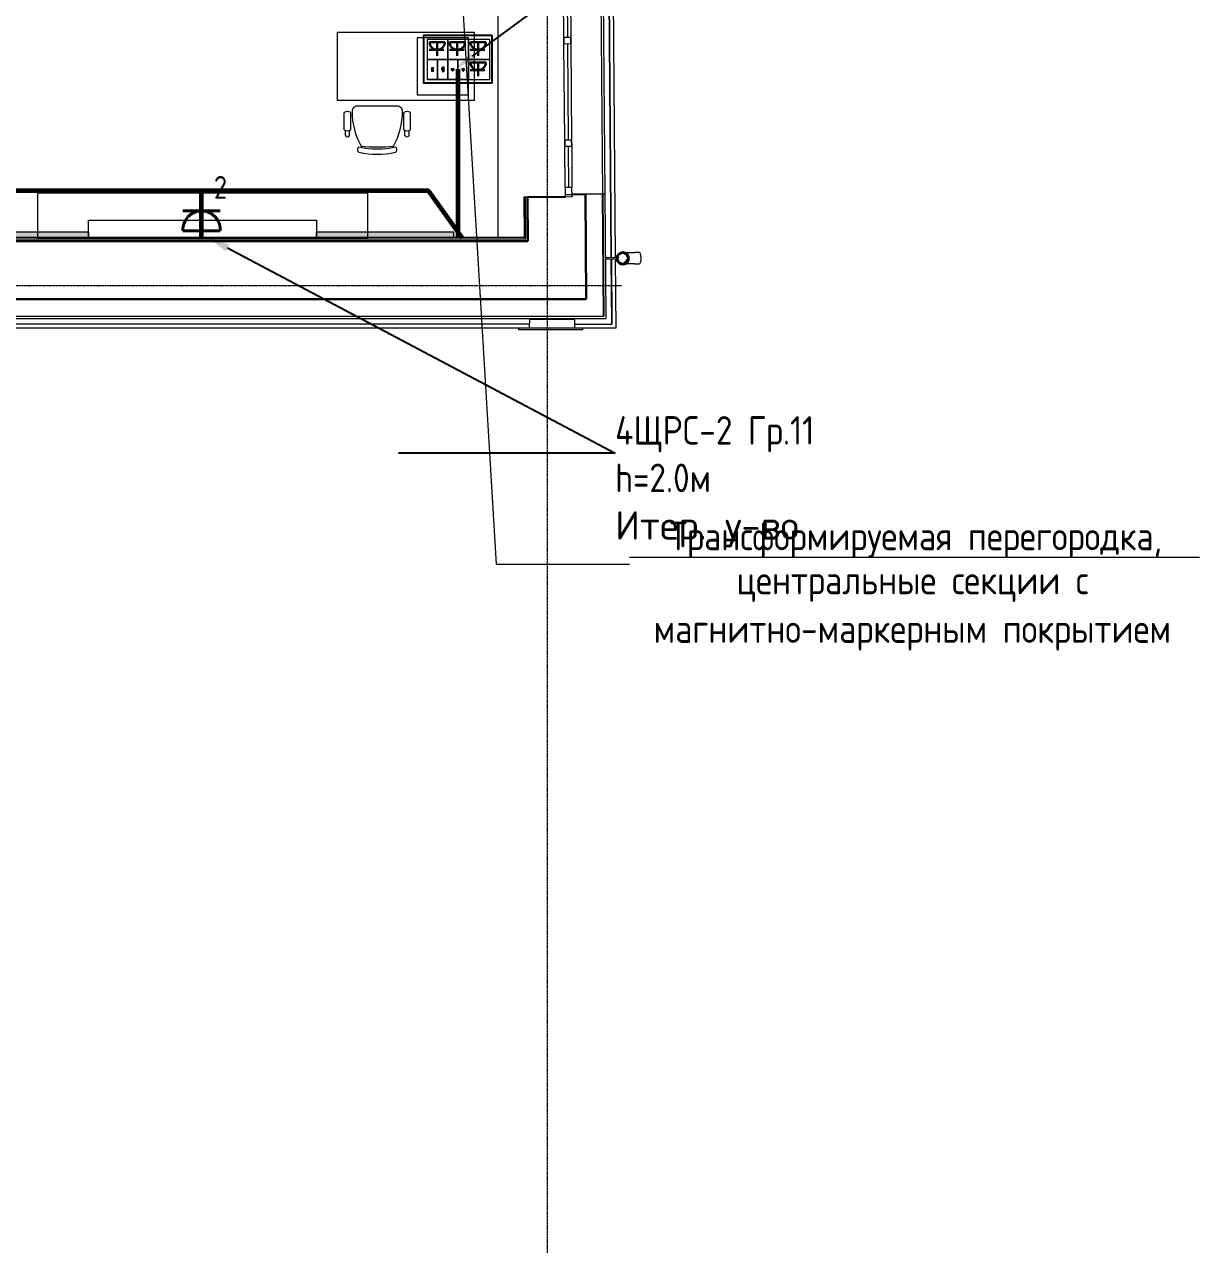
# Model space of a CAD drawing. Header units: millimetres. Extents: x -32 to 417638015, y -35 to 175284279.
# Drawn here: x 417441430 to 417451739, y 175231663 to 175242370 of the extents above; entities that cross this region are included whole.
import ezdxf
from ezdxf import colors
from ezdxf.entities.mleader import LeaderData, LeaderLine
from ezdxf.math import Vec2, Vec3

# ---------------------------------------------------------------- set-up
doc = ezdxf.new("R2010")
doc.units = ezdxf.units.MM
doc.linetypes.add('ADSK_Линия сетки', pattern=[25, 20, -2.5, 0, -2.5])
for name, color, linetype, lineweight in [('_ Окна', 7, 'Continuous', 9), ('_ЭМ_В полу', 26, 'Кабель в трубе', 60), ('_ЭМ_гофра', 5, 'Continuous', 60), ('Аннотация', 7, 'Continuous', 18), ('Обобщенные модели', 7, 'Continuous', 18), ('Окна', 7, 'Continuous', 9), ('Оси', 253, 'Continuous', 9), ('Перекрытие', 7, 'Continuous', 18), ('Стены наружные', 7, 'Continuous', 18), ('Стены несущие', 7, 'Continuous', 30), ('Стены отделка', 7, 'Continuous', 30), ('Стены штриховка', 7, 'Continuous', 9), ('ТХ', 5, 'Continuous', 0), ('ТХ_Задание ЭОМ_СС', 6, 'Continuous', 0), ('ШТРИХОВКА', 252, 'Continuous', 15), ('Электро', 250, 'Continuous', 25), ('ЭМ', 5, 'Continuous', 40), ('ЭОМ_Кабель Быт. розеток', 5, 'Continuous', 30), ('ЭОМ_Кабель для СУП', 150, 'Continuous', 9)]:
    doc.layers.add(name, color=color, linetype=linetype, lineweight=lineweight)
for name, color, linetype in [('_ЭМ_Надписи', 7, 'Continuous'), ('PDF _СС_розетки', 7, 'Continuous'), ('ВНУТРЯНКА', 1, 'Continuous')]:
    doc.layers.add(name, color=color, linetype=linetype)
doc.layers.add('PDF _ЭОМ _розетки', color=7, linetype='Continuous', true_color=0xeb0000)
doc.styles.add('ELine', font='txt.shx')
doc.styles.add('GOST Common_2', font='GOST_Common.ttf', dxfattribs={"width": 0.9, "height": 249.9999999999997})
doc.styles.add('ЭОМ', font='isocpeur.ttf', dxfattribs={"width": 0.85, "height": 250})
doc.linetypes.add('TRAY', pattern='A,12.119257,["_",ELine,S=4.5,R=90,X=0,Y=-1.555839],0.750382,["_",ELine,S=4.5,R=0,X=0,Y=-0.8058489999999999],1.314849,["_",ELine,S=4.5,R=0,X=0,Y=-0.8058489999999999],2.250029,["_",ELine,S=4.5,R=90,X=0,Y=-1.555839],13.565483', length=30)
doc.linetypes.add('Кабель в трубе', pattern='A,8,[133,ltypeshp.shx,S=1,R=0,X=10,Y=1.3],-3,[130,ltypeshp.shx,S=1.5,R=-45,X=-1.5,Y=0],8', length=19)

# ---------------------------------------------------------------- blocks, each defined once
blk = doc.blocks.new('_ЭМ_ТХ2_4 Этаж')
at = {"lineweight": 0}
h = blk.add_hatch(color=8, dxfattribs=at)
h.dxf.hatch_style = 1
h.paths.add_polyline_path([(56540.94301497407, 8806.3479317026), (56540.94301497407, 8856.3479317026), (57740.94301497407, 8856.3479317026), (57740.94301497407, 8806.3479317026)])
h = blk.add_hatch(color=8, dxfattribs=at)
h.dxf.hatch_style = 1
h.paths.add_polyline_path([(59740.94301497407, 8806.3479317026), (59740.94301497407, 8856.3479317026), (60940.94301497407, 8856.3479317026), (60940.94301497407, 8806.3479317026)])
at = {"color": 8, "linetype": 'Continuous'}
for p, q in [((60448.19482885057, 9958.050666865787), (60098.03553160548, 9958.051447249843)), ((59981.51202572428, 9750.608160535241), (59981.51236265444, 9901.789083950116)), ((60041.73689689289, 9750.608026314654), (60041.73723382305, 9901.78894972977)), ((60504.49253892305, 9750.606994992024), (60504.4928758532, 9901.787918407132)), ((60564.71973358199, 9750.606860766547), (60564.72007051215, 9901.78778418143)), ((59993.52668001538, 9699.201605704973), (59993.54769308015, 9744.81265160711)), ((60030.27500434744, 9699.275643149285), (60030.26813575428, 9744.988457993033)), ((60515.95652615454, 9699.274560732894), (60515.96127501351, 9744.987375550798)), ((60552.70252666564, 9699.200359494793), (60552.68171690346, 9744.811405490047)), ((58740.94301497407, 9194.320437313967), (57290.94301497407, 9194.320437313967)), ((60190.94301497407, 9194.320437313967), (58740.94301497407, 9194.320437313967))]:
    blk.add_line(p, q, dxfattribs=at)
for points in [[(57568.00982773193, 9206.3479317026), (57585.38749752176, 9206.3479317026), (57585.38749752176, 9216.569365228504), (57568.00982773193, 9216.569365228504)], [(57635.68838194647, 9206.3479317026), (57653.0660517363, 9206.3479317026), (57653.0660517363, 9216.569365228504), (57635.68838194647, 9216.569365228504)], [(57975.032601693, 9206.3479317026), (57992.41027148283, 9206.3479317026), (57992.41027148283, 9216.569365228504), (57975.032601693, 9216.569365228504)], [(58042.71115590754, 9206.3479317026), (58060.08882569737, 9206.3479317026), (58060.08882569737, 9216.569365228504), (58042.71115590754, 9216.569365228504)], [(58371.92205056438, 9206.3479317026), (58389.2997203542, 9206.3479317026), (58389.2997203542, 9216.569365228504), (58371.92205056438, 9216.569365228504)], [(58439.60060477891, 9206.3479317026), (58456.97827456874, 9206.3479317026), (58456.97827456874, 9216.569365228504), (58439.60060477891, 9216.569365228504)], [(59018.00982773193, 9206.3479317026), (59035.38749752176, 9206.3479317026), (59035.38749752176, 9216.569365228504), (59018.00982773193, 9216.569365228504)], [(59085.68838194647, 9206.3479317026), (59103.0660517363, 9206.3479317026), (59103.0660517363, 9216.569365228504), (59085.68838194647, 9216.569365228504)], [(59425.032601693, 9206.3479317026), (59442.41027148283, 9206.3479317026), (59442.41027148283, 9216.569365228504), (59425.032601693, 9216.569365228504)], [(59492.71115590754, 9206.3479317026), (59510.08882569737, 9206.3479317026), (59510.08882569737, 9216.569365228504), (59492.71115590754, 9216.569365228504)], [(59821.92205056438, 9206.3479317026), (59839.2997203542, 9206.3479317026), (59839.2997203542, 9216.569365228504), (59821.92205056438, 9216.569365228504)], [(59889.60060477891, 9206.3479317026), (59906.97827456874, 9206.3479317026), (59906.97827456874, 9216.569365228504), (59889.60060477891, 9216.569365228504)], [(58740.94301497407, 8806.3479317026), (58740.94301497407, 9206.3479317026), (57290.94301497407, 9206.3479317026), (57290.94301497407, 8806.3479317026)], [(60190.94301497407, 8806.3479317026), (60190.94301497407, 9206.3479317026), (58740.94301497407, 9206.3479317026), (58740.94301497407, 8806.3479317026)]]:
    blk.add_lwpolyline(points, close=True, dxfattribs=at)
at = {"color": 8, "linetype": 'Continuous', "lineweight": 5}
blk.add_lwpolyline([(57740.94301497407, 8956.347931702592), (59740.94301497407, 8956.347931702592), (59740.94301497407, 8806.3479317026), (57740.94301497407, 8806.3479317026)], close=True, dxfattribs=at)
at = {"color": 8, "lineweight": 0}
for points in [[(56540.94301497407, 8806.3479317026), (56540.94301497407, 8856.3479317026), (57740.94301497407, 8856.3479317026), (57740.94301497407, 8806.3479317026), (56540.94301497407, 8806.3479317026)], [(59740.94301497407, 8806.3479317026), (59740.94301497407, 8856.3479317026), (60940.94301497407, 8856.3479317026), (60940.94301497407, 8806.3479317026), (59740.94301497407, 8806.3479317026)]]:
    blk.add_lwpolyline(points, dxfattribs=at)
at = {"color": 8, "linetype": 'Continuous'}
for centre, radius, start, end in [((60097.44294034649, 9912.639758098052), 45.4158030504315, 89.25187231081239, 182.1866373025562), ((60448.78954118548, 9912.638742718776), 45.41608186922892, 357.8134723070786, 90.74787230906365), ((60011.62468676158, 9851.76914785722), 58.38480618134817, 58.95097230449707, 121.048772312451), ((60676.51250497892, 9909.577036600971), 624.4533800444574, 179.8779723083252, 209.105892302794), ((59869.70834546251, 9909.581855226443), 624.4633710530684, 330.9067723078492, 0.1214723106639327), ((60534.60519996041, 9851.767982314235), 58.38482941624959, 58.95097230449707, 121.048772312451), ((60011.62457278545, 9800.627962407558), 58.38485265115693, 238.9510123067617, 301.048772312451), ((60534.60508598445, 9800.626796864559), 58.38480618133872, 238.9509823089821, 301.048772312451), ((60011.884596652, 9707.72064234329), 20.23648610886201, 204.8954523100512, 335.3353723117358), ((60534.31444279116, 9707.79359737122), 20.23648610886494, 204.8954523100512, 335.3353723117358), ((60127.75444786751, 9576.90462170065), 28.12280751992464, 124.290072302972, 235.7096423144107), ((60272.40259454801, 10283.75097245154), 747.5137961953548, 257.6019923050586, 282.3977723140006), ((60272.402698113, 10330.22078045215), 747.5137961953538, 257.6019923050586, 282.3977723140006), ((60272.40499771555, 11362.05498521741), 1761.918570076576, 265.3938223140479, 274.6546223108824), ((60417.04759059369, 9576.903976966289), 28.12327221800075, 304.2914723102003, 55.70827230525773)]:
    blk.add_arc(centre, radius, start, end, dxfattribs=at)
at = {"layer": 'ТХ', "color": 8}
for points in [[(59923.11518022801, 10608.05105705773), (61123.11518022801, 10608.05105705773), (61123.11518022801, 10008.05105705773), (59923.11518022801, 10008.05105705773)], [(60623.11518022801, 10058.05105705773), (61073.11518022801, 10058.05105705773), (61073.11518022801, 10558.05105705773), (60623.11518022801, 10558.05105705773)]]:
    blk.add_lwpolyline(points, close=True, dxfattribs=at)
blk = doc.blocks.new('План 4 этажа')
at = {"layer": 'Обобщенные модели', "lineweight": 9}
h = blk.add_hatch(dxfattribs=at)
h.set_pattern_fill('FP_8', color=8, angle=-89.53661812743694, style=0, pattern_type=2)
h.set_pattern_definition([(45.00038187256305, (591.9392264520866, 243.9016831018962), (-106.0667240985826, 106.0653102526701), [])])
h.paths.add_polyline_path([(56507.00130829357, 8812.548852481414), (56529.25267395741, 8812.728815200971), (56549.22237879123, 8822.545461743372), (56562.95517784025, 8840.054484867607), (56567.73112183114, 8861.788007809897), (56562.60427648339, 8883.441439807357), (56548.59007639467, 8900.726053090999), (56528.46420576554, 8910.21841801802), (56506.21284010169, 8910.038455298461), (56486.24313526795, 8900.221808756003), (56472.16288002614, 8881.131643317116), (56468.02443561177, 8859.754253105435), (56472.86123757575, 8839.32583069196), (56486.87543766445, 8822.041217408434), (56506.61974833041, 8812.728815200971)])
at = {"layer": '_ Окна', "color": 8}
for p, q in [((56029.10860579252, 11162.25331804244), (56032.02008822639, 10802.26509147102)), ((56032.5053352987, 10742.26705370913), (56039.29879431107, 9902.294525042467)), ((56039.78404138338, 9842.296487280575), (56042.69552381726, 9482.308260709164)), ((56013.18175200864, 9422.067599411064), (56073.17978977055, 9422.55284648342))]:
    blk.add_line(p, q, dxfattribs=at)
at = {"layer": '_ Окна', "color": 8, "lineweight": 18}
for p, q in [((56002.02106934546, 10802.02246793488), (56062.01910710736, 10802.50771500717)), ((56002.50631641777, 10742.02443017298), (56002.02106934546, 10802.02246793488)), ((56062.50435417967, 10742.50967724528), (56002.50631641777, 10742.02443017298)), ((56062.01910710736, 10802.50771500717), (56062.50435417967, 10742.50967724528)), ((56009.29977543014, 9902.051901506318), (56069.29781319205, 9902.537148578616)), ((56009.78502250245, 9842.053863744426), (56009.29977543014, 9902.051901506318)), ((56069.29781319205, 9902.537148578616), (56069.78306026436, 9842.539110816724)), ((56069.78306026436, 9842.539110816724), (56009.78502250245, 9842.053863744426)), ((56072.69454269823, 9482.550884245313), (56012.69650493633, 9482.065637173015)), ((56012.69650493633, 9482.065637173015), (56013.34350103274, 9402.068253490434)), ((56073.34153879465, 9402.553500562732), (56072.69454269823, 9482.550884245313)), ((56013.34350103274, 9402.068253490434), (56073.34153879465, 9402.553500562732))]:
    blk.add_line(p, q, dxfattribs=at)
at = {"layer": 'Аннотация', "color": 8, "lineweight": 20}
for p, q in [((54873.03045723273, 15111.11941194185), (55408.02172623714, 6178.859152396035)), ((56578.49120276445, 6240.648264892749), (61578.49120276445, 6240.648264892749)), ((55408.02172623714, 6178.859152396035), (56578.49120276445, 6178.859152396035))]:
    blk.add_line(p, q, dxfattribs=at)
at = {"layer": 'Обобщенные модели', "color": 8}
for p, q in [((56663.47519254732, 8912.563993886171), (56620.97244563019, 8912.22024375241)), ((56347.69787944824, 8865.008605024894), (56345.12323585465, 8864.987782039447)), ((56345.2041103667, 8854.988109079131), (56347.77875396029, 8855.008932064578)), ((56466.83520042953, 8865.972153806884), (56367.69722536886, 8865.170354048954)), ((56367.7780998809, 8855.170681088639), (56466.91607494159, 8855.972480846569)), ((56621.78119075071, 8812.223514149257), (56664.28393766785, 8812.567264283018))]:
    blk.add_line(p, q, dxfattribs=at)
at = {"layer": 'Обобщенные модели', "color": 8, "flags": 128}
for points in [[(56530.34482833081, 8911.487273348612), (56531.61516773661, 8911.497547492618), (56534.27859169532, 8911.519088508387), (56537.15485909214, 8911.542350941396), (56540.23936851277, 8911.567297576636), (56543.52718540015, 8911.593888504955), (56547.01304994863, 8911.62208118639), (56550.69138551853, 8911.651830518735), (56554.55630755761, 8911.683088909427), (56558.6016330151, 8911.715806351684), (56562.82089023319, 8911.749930504535), (56567.20732930041, 8911.785406776704), (56571.75393284997, 8911.822178413626), (56576.45342728609, 8911.860186588601), (56581.29829442019, 8911.899370496569), (56586.28078349835, 8911.93966745172), (56591.39292360091, 8911.981012987555), (56596.62653639426, 8912.023340959917), (56601.97324921438, 8912.066583653155), (56607.42450846129, 8912.110671888222), (56612.97159328312, 8912.155535133264), (56618.60562952742, 8912.201101616665), (56620.97244563019, 8912.22024375241)], [(56621.78119075071, 8812.223514149257), (56616.11363567456, 8812.177676575084), (56610.52929924301, 8812.132512049575), (56605.0371152031, 8812.088092826481), (56599.64586987768, 8812.044489966996), (56594.3641881092, 8812.001773226366), (56589.2005194618, 8811.960010942363), (56584.16312470378, 8811.919269925682), (56579.26006259218, 8811.879615353246), (56574.49917698044, 8811.841110663896), (56569.88808426993, 8811.803817456937), (56565.43416122536, 8811.767795393593), (56561.14453317346, 8811.733102101425), (56557.02606260405, 8811.699793082313), (56553.08533819149, 8811.667921623623), (56549.32866425418, 8811.637538712821), (56545.76205066905, 8811.608692956099), (56542.39120325699, 8811.581430500548), (56539.2215146548, 8811.555794960237), (56536.25805568807, 8811.531827346596), (56533.50556725897, 8811.5095660027), (56531.15357345132, 8811.490543745458)]]:
    blk.add_lwpolyline(points, dxfattribs=at)
at = {"layer": 'Обобщенные модели', "color": 8}
for radius, start, end in [(52.00000000000004, 0.4633818734411291, 180.4633818734411), (52.00000000000003, 180.4633818734411, 0.4633818734411291)]:
    blk.add_arc((56517.73275702952, 8861.383635249571), radius, start, end, dxfattribs=at)
at = {"layer": 'Обобщенные модели', "color": 8, "lineweight": 40}
for radius, start, end in [(49.99999999999995, 0.4633818734411291, 180.4633818734411), (49.99999999999998, 180.4633818734411, 0.4633818734411291)]:
    blk.add_arc((56517.73275702954, 8861.383635249746), radius, start, end, dxfattribs=at)
at = {"layer": 'Обобщенные модели', "color": 8}
for major_axis, ratio, start_param, end_param in [((-0.40437256026051, 49.99836480158636), 0.3090169943749481, 4.712388980384695, 6.283185307179597), ((-0.4043725602605876, 49.99836480158634), 0.3090169943749482, 3.141592653589792, 4.712388980384689)]:
    blk.add_ellipse((56663.87956510751, 8862.565629084595), major_axis=major_axis, ratio=ratio, start_param=start_param, end_param=end_param, dxfattribs=at)
at = {"layer": 'Окна', "color": 8}
for p, q in [((56002.02106934536, 10802.02246793488), (55999.10958691149, 11162.01069450629)), ((56059.10762467348, 11162.49594157859), (56062.01910710736, 10802.50771500717)), ((56002.02106934546, 10802.02246793488), (56002.50631641777, 10742.02443017298)), ((56009.29977543004, 9902.051901506318), (56002.50631641768, 10742.02443017298)), ((56062.50435417967, 10742.50967724528), (56062.01910710736, 10802.50771500717)), ((56062.50435417967, 10742.50967724528), (56069.29781319204, 9902.537148578616)), ((56009.29977543014, 9902.051901506318), (56009.78502250245, 9842.053863744426)), ((56069.78306026436, 9842.539110816724), (56069.29781319205, 9902.537148578616)), ((56012.69650493623, 9482.065637172956), (56009.78502250236, 9842.053863744426)), ((56069.78306026435, 9842.539110816724), (56072.69454269823, 9482.550884245313)), ((56012.69650493633, 9482.065637173015), (56013.34350103274, 9402.068253490434)), ((56073.34153879465, 9402.553500562732), (56072.69454269823, 9482.550884245313)), ((56013.34350103274, 9402.068253490434), (56073.34153879465, 9402.553500562732))]:
    blk.add_line(p, q, dxfattribs=at)
at = {"layer": 'Оси', "color": 8, "linetype": 'ADSK_Линия сетки'}
for p, q in [((55856.50476387143, -3353.100552087591), (55856.50476387149, 43685.83329475898)), ((-10052.17750458437, 8624.489036623097), (56511.79228884453, 8624.489036622923))]:
    blk.add_line(p, q, dxfattribs=at)
at = {"layer": 'Перекрытие', "color": 8}
for p, q in [((55421.86602534098, 15099.72516066174), (55421.86602534086, 9045.17211896769)), ((55666.31495353638, 9398.261552551528), (55666.31495353638, 9402.068253490434)), ((55666.31495353638, 9402.068253490434), (56013.3435010328, 9402.068253490434))]:
    blk.add_line(p, q, dxfattribs=at)
at = {"layer": 'Стены наружные', "color": 8}
for p, q in [((56350.37427751045, 17189.37507226568), (56417.6973849003, 8865.22596157738)), ((56417.64913938195, 8865.225399231305), (56350.46581533272, 17189.37548599037)), ((56385.46567852295, 17189.53367532889), (56452.64698692376, 8865.633331492194)), ((56326.07934119133, 11219.6569317003), (56340.59631610464, 9424.715635323373)), ((56343.17095969827, 9424.736458308762), (56328.65398478485, 11219.67775468575)), ((56363.16929606081, 9424.89820733288), (56348.65237378469, 11219.83950370987)), ((56422.34554987645, 8283.330615397426), (56417.7242133423, 8855.923583310388)), ((56417.77261784894, 8855.923802084872), (56422.40357196634, 8283.330615397426)), ((56452.72407653253, 8856.081772648904), (56457.62917104829, 8248.330615397426)), ((56371.99755240721, 8333.330615397426), (56371.83579867962, 8353.330615397368)), ((55698.12163567881, 8283.330615397426), (50057.83913347602, 8283.330615397485)), ((56457.62917104829, 8248.330615397426), (50093.10577754653, 8248.330615397485)), ((55607.10777128977, 8233.330615397426), (55607.10777128977, 8248.330615397426)), ((56098.13315592287, 8283.330615397426), (56422.40357196634, 8283.330615397426)), ((56167.81135241617, 8233.330615397426), (56167.81135241617, 8248.330615397426)), ((56167.81135241617, 8233.330615397426), (55607.10777128977, 8233.330615397426))]:
    blk.add_line(p, q, dxfattribs=at)
at = {"layer": 'Стены несущие', "color": 8}
for p, q in [((56193.17586529336, 9423.523340628017), (56073.17978977051, 9422.55284648342)), ((56190.60930915095, 9422.502550346544), (56193.18395274458, 9422.523373331991)), ((56190.60930915107, 9422.502550346544), (56190.60930915095, 9422.502550346544)), ((56190.60930915107, 9422.502550346544), (56198.04331044562, 8503.33061539731)), ((56193.18395274458, 9422.523373331991), (56193.17586529336, 9423.523340628017)), ((56013.3435010328, 9402.068253490434), (55683.35429334128, 9399.399394592678)), ((55683.35429334128, 9399.399394592678), (55686.47670787026, 9013.330615397368)), ((55686.47670787014, 9013.330615397368), (55683.36238079239, 9398.39942729671)), ((56073.34962624579, 9401.553533266706), (56073.34153879457, 9402.55350056279)), ((55686.47670787026, 9013.330615397368), (49322.2777000065, 9013.330615397368)), ((49836.16308503307, 8503.330615397368), (56198.0433104455, 8503.33061539731))]:
    blk.add_line(p, q, dxfattribs=at)
at = {"layer": 'Стены отделка', "color": 8, "lineweight": 9}
for p, q in [((56190.60122169997, 9423.50251764257), (56190.60930915107, 9422.502550346544)), ((56340.59631610464, 9424.715635323315), (56193.17586529336, 9423.523340628017)), ((56349.26137355703, 8353.33061539731), (56340.59631610464, 9424.715635323315)), ((56363.1703056189, 9424.89820733288), (56343.17095969827, 9424.73645830882)), ((56343.17095969827, 9424.73645830882), (56351.83618556103, 8353.33061539731)), ((56371.83683966182, 8353.33061539731), (56363.1703056189, 9424.89820733288)), ((55683.35429334117, 9399.399394592736), (55651.35533986811, 9399.140596154146)), ((55651.35533986811, 9399.140596154146), (55654.2175084874, 9045.249741994543)), ((55663.35494742054, 9399.237645568617), (55663.36303487176, 9398.237678272591)), ((55683.36238079239, 9398.39942729671), (55683.35429334117, 9399.399394592736)), ((49655.55368847877, 9033.249741994543), (55666.31495353638, 9033.249741994543)), ((55654.2175084874, 9045.249741994543), (49667.55368847877, 9045.249741994543)), ((49675.55379736936, 9013.249741994543), (55666.47670785047, 9013.249741994543)), ((55666.31495353638, 9033.249741994543), (55666.23407637922, 9043.249741994543)), ((55666.47736194951, 9013.16886637325), (55686.47670787014, 9013.330615397368)), ((49987.30584533501, 8353.330615397368), (56351.83618556103, 8353.33061539731)), ((56371.83683966182, 8333.330615397368), (56371.83683966182, 8353.33061539731)), ((50007.4582133753, 8333.330615397368), (56371.83683966182, 8333.330615397368)), ((55698.43615073292, 8324.770875224436), (55697.90489393531, 8254.772891209053)), ((55697.90489393531, 8254.772891209053), (56097.89337402303, 8251.737138079421)), ((56098.42463082075, 8321.735122094804), (55698.43615073292, 8324.770875224436)), ((56097.89337402303, 8251.737138079421), (56098.42463082075, 8321.735122094804))]:
    blk.add_line(p, q, dxfattribs=at)
at = {"layer": 'Стены штриховка', "color": 8}
for p, q in [((55653.35527446016, 9399.156771056529), (55656.23374932888, 9043.249741994543)), ((55666.23407637922, 9043.249741994543), (55663.36303487176, 9398.237678272591)), ((55656.23374932888, 9043.249741994543), (49665.55368847866, 9043.249741994543))]:
    blk.add_line(p, q, dxfattribs=at)
at = {"layer": 'Аннотация', "color": 8, "lineweight": 9, "char_height": 249.9999999999999, "line_spacing_factor": 1.022765581104984, "style": 'GOST Common_2'}
for s, insert, width, attachment_point in [('\\pxqc,t4.572,9.144,13.716,18.288,22.86,27.432,32.004,36.576,41.148,45.72,50.292,54.864,59.436,64.008,68.58,73.152,77.724,82.296,86.868,91.44,96.012,100.584,105.156,109.728,114.3,118.872,123.444,128.016,132.588,137.16,141.732,146.304;{Трансформируемая перегородка,}', (59089.29445530556, 6391.009345908358), 4625.999999999998, 5), ('\\pxqc,t4.572,9.144,13.716,18.288,22.86,27.432,32.004,36.576,41.148,45.72,50.292,54.864,59.436,64.008,68.58,73.152,77.724,82.296,86.868,91.44,96.012,100.584,105.156,109.728,114.3,118.872,123.444,128.016,132.588,137.16,141.732,146.304;{центральные секции с\\Pмагнитно-маркерным покрытием}', (59058.49445530563, 6163.690266722755), 4649.399999999999, 2)]:
    blk.add_mtext(s, dxfattribs=dict(at, insert=insert, width=width, attachment_point=attachment_point))
blk = doc.blocks.new('розетк для люка')
at = {"layer": 'ВНУТРЯНКА', "color": 5, "lineweight": 30, "ltscale": 100, "transparency": 33554687}
blk.add_line((-67.11747854948044, -58.844417036511), (-67.11747854948044, 69.0245871595107), dxfattribs=at)
at = {"layer": 'Электро', "color": 5, "lineweight": 30, "transparency": 33554687}
for p, q in [((0, 0.0003593091387301683), (-120.061785097234, 0.0003593091387301683)), ((0, 67.26808135141619), (0, -67.26808135141619))]:
    blk.add_line(p, q, dxfattribs=at)
blk.add_ellipse((0.1495329299941659, 0), major_axis=(47.56583400309081, 47.56583400309035), ratio=0.9999999999999749, start_param=0.7876211000824064, end_param=3.924767880302308, dxfattribs=at)
blk = doc.blocks.new('Люк на 6 мест')
h = blk.add_hatch(color=256)
h.dxf.hatch_style = 1
h.paths.add_polyline_path([(-323.7025677859856, 435.0548833542289), (-323.7022941317482, 435.1142552340189), (-313.005850428257, 442.7868896221062), (-289.0984504525622, 442.7241952550849), (-279.4343289099706, 434.9577158932825), (-279.4340552561989, 435.0170877726068), (-279.3240828458293, 422.808255480255), (-323.5925953751503, 422.8460510616442)])
h = blk.add_hatch(color=256)
h.dxf.hatch_style = 1
h.paths.add_polyline_path([(-284.6164134591818, 515.7474190315988), (-284.5652974923141, 526.8375173213717), (-319.1556172966957, 526.9969494201068), (-319.2067332635634, 515.906851130334)])
h = blk.add_hatch(color=256)
h.dxf.hatch_style = 1
h.paths.add_polyline_path([(-311.7315014389605, 334.8334641364127), (-311.7421021068731, 341.7084559640571), (-317.2420955689886, 341.6999754296339), (-317.2505761034117, 347.1999688908181), (-311.750582641529, 347.2084494252413), (-311.7611833096744, 354.0834412533513), (-292.5112061932014, 354.1131231245308), (-292.4815243222547, 334.8631460071265)])
h = blk.add_hatch(color=256)
h.dxf.hatch_style = 1
h.paths.add_polyline_path([(-311.2660800683661, 243.1889807875316), (-311.2766807362786, 250.063972615176), (-316.7766741983942, 250.0554920807529), (-316.7851547328173, 255.5554855419371), (-311.2851612709346, 255.5639660763602), (-311.29576193908, 262.4389579044703), (-292.0457848226069, 262.4686397756498), (-292.0161029516603, 243.2186626582454)])
for p, q in [((-323.7025677855199, 435.0548833542289), (-323.7022941317482, 435.1142552340189)), ((-323.5925953751503, 422.8460510616442), (-323.7025677855199, 435.0548833542289)), ((-289.0984504525622, 442.7241952550849), (-296.8204412725827, 442.7122885844456)), ((-296.8204412725827, 442.7122885844456), (-296.8085346021762, 434.9902977641923)), ((-289.0865437821558, 435.0022044345988), (-289.0984504525622, 442.7241952550849)), ((-289.0865437821558, 435.0022044345988), (-279.4340552561989, 435.0170877726068)), ((-279.4340552561989, 435.0170877726068), (-279.3240828458293, 422.808255480255)), ((-279.3240828458293, 422.808255480255), (-323.5925953751503, 422.8460510616442))]:
    blk.add_line(p, q)
for points in [[(-215.4657629050489, 477.0801654207753), (-388.3062678503629, 476.7635674309568), (-388.3062678503629, 565.6642030309304), (-215.4657629050489, 565.9808010207489)], [(-215.4657629050489, 388.1795298208017), (-388.3062678503629, 387.8629318309831), (-388.3062678503629, 476.7635674309568), (-215.4657629050489, 477.0801654207753)], [(-284.5652974918485, 526.8375173213717), (-284.6164134587161, 515.7474190315988), (-319.2067332635634, 515.906851130334), (-319.1556172966957, 526.9969494201068)], [(-215.4657629050489, 299.2788942208281), (-388.3062678503629, 298.9622962310095), (-388.3062678503629, 387.8629318309831), (-215.4657629050489, 388.1795298208017)], [(-215.8419085670903, 205.4565212957386), (-388.6824135124043, 205.1399233059201), (-388.3062678503629, 298.9631910803387), (-215.4657629050489, 299.2797890701572)]]:
    blk.add_lwpolyline(points, close=True)
for points in [[(-311.750582641529, 347.2084494252413), (-317.2505761034117, 347.1999688908181), (-317.2420955689886, 341.6999754296339), (-311.7421021068731, 341.7084559640571)], [(-311.750582641529, 347.2084494252413), (-311.7611833096744, 354.0834412533513), (-292.5112061932014, 354.1131231245308)], [(-292.5112061932014, 354.1131231245308), (-292.4815243222547, 334.8631460071265), (-311.7315014389605, 334.8334641364127), (-311.7421021068731, 341.7084559640571)], [(-311.2851612709346, 255.5639660763602), (-316.7851547328173, 255.5554855419371), (-316.7766741983942, 250.0554920807529), (-311.2766807362786, 250.063972615176)], [(-311.2851612709346, 255.5639660763602), (-311.29576193908, 262.4389579044703), (-292.0457848226069, 262.4686397756498)], [(-292.0457848226069, 262.4686397756498), (-292.0161029516603, 243.2186626582454), (-311.2660800683661, 243.1889807875316), (-311.2766807362786, 250.063972615176)]]:
    blk.add_lwpolyline(points)
at = {"layer": 'PDF _СС_розетки', "linetype": 'Continuous', "lineweight": 20, "transparency": 33554687}
for points in [[(-391.1627966398373, 565.9808010207489), (-213.3615254396573, 565.9808010207489), (-213.3615254396573, 388.1795298208017), (-391.1627966398373, 388.1795298208017)], [(-391.1627966398373, 388.1795298208017), (-213.3615254396573, 388.1795298208017), (-213.3615254396573, 205.2982223008294), (-391.1627966398373, 205.2982223008294)], [(-391.1627966398373, 388.1795298208017), (-213.3615254396573, 388.1795298208017), (-213.3615254396573, 205.2982223008294), (-391.1627966398373, 205.2982223008294)], [(-391.1627966398373, 205.2982223008294), (-213.3615254396573, 205.2982223008294), (-213.3615254396573, 22.41691478085704), (-391.1627966398373, 22.41691478085704)]]:
    blk.add_lwpolyline(points, close=True, dxfattribs=at)
at = {"layer": 'PDF _ЭОМ _розетки', "color": 3, "linetype": 'Continuous', "lineweight": 25, "transparency": 33554687}
blk.add_lwpolyline([(0, 0), (-421.6430145595223, 0), (-421.6430145595223, 596.4610189408995), (0, 596.4610189408995)], close=True, dxfattribs=at)
at = {"layer": 'PDF _ЭОМ _розетки', "color": 7, "linetype": 'Continuous', "lineweight": 20, "transparency": 33554687}
for points in [[(-35.56025423947722, 388.1795298208017), (-213.3615254396573, 388.1795298208017), (-213.3615254396573, 565.9808010207489), (-35.56025423947722, 565.9808010207489)], [(-35.56025423947722, 205.2982223008294), (-213.3615254396573, 205.2982223008294), (-213.3615254396573, 388.1795298208017), (-35.56025423947722, 388.1795298208017)], [(-35.56025423947722, 22.41691478085704), (-213.3615254396573, 22.41691478085704), (-213.3615254396573, 205.2982223008294), (-35.56025423947722, 205.2982223008294)]]:
    blk.add_lwpolyline(points, close=True, dxfattribs=at)
at = {"layer": 'ВНУТРЯНКА', "color": 5, "lineweight": 30, "ltscale": 100, "transparency": 33554687}
for p, q in [((-128.9823544034734, 244.7195189581253), (-128.9823544034734, 372.5885231543798)), ((-128.8328214734793, 244.7195189581253), (-128.8328214734793, 372.588523154147)), ((-306.7836256036535, 61.83821143815294), (-306.7836256036535, 189.7072156344075)), ((-306.6340926736593, 61.83821143815294), (-306.6340926736593, 189.7072156341746)), ((-128.8328214734793, 61.83821143815294), (-128.8328214734793, 189.7072156341746))]:
    blk.add_line(p, q, dxfattribs=at)
at = {"layer": 'ВНУТРЯНКА', "color": 1, "lineweight": 30, "ltscale": 100, "transparency": 33554687}
blk.add_line((-128.9823544034734, 61.83821143815294), (-128.9823544034734, 189.7072156344075), dxfattribs=at)
at = {"layer": 'Электро', "color": 5, "lineweight": 30, "transparency": 33554687}
for p, q in [((-61.864875853993, 370.8320173460525), (-61.864875853993, 236.2958546432201)), ((-61.71534292399883, 370.8320173460525), (-61.71534292399883, 236.2958546432201)), ((-61.864875853993, 303.564295303775), (-181.9266609512269, 303.564295303775)), ((-61.71534292399883, 303.564295303775), (-181.7771280212328, 303.564295303775)), ((-239.6661470541731, 120.6829877838027), (-359.727932151407, 120.6829877838027)), ((-239.5166141241789, 120.6829877838027), (-359.5783992214128, 120.6829877838027)), ((-239.5166141241789, 187.9507098260801), (-239.5166141241789, 53.41454712324776)), ((-61.71534292399883, 120.6829877838027), (-181.7771280212328, 120.6829877838027)), ((-61.71534292399883, 187.9507098260801), (-61.71534292399883, 53.41454712324776))]:
    blk.add_line(p, q, dxfattribs=at)
at = {"layer": 'Электро', "color": 1, "lineweight": 30, "transparency": 33554687}
for p, q in [((-239.6661470541731, 187.9507098260801), (-239.6661470541731, 53.41454712324776)), ((-61.864875853993, 120.6829877838027), (-181.9266609512269, 120.6829877838027)), ((-61.864875853993, 187.9507098260801), (-61.864875853993, 53.41454712324776))]:
    blk.add_line(p, q, dxfattribs=at)
at = {"layer": 'Электро', "color": 5, "lineweight": 30, "transparency": 33554687}
for centre in [(-61.71534292399883, 303.5639359946363), (-61.56580999400467, 303.5639359946363), (-239.5166141241789, 120.6826284746639), (-239.3670811941847, 120.6826284746639), (-61.56580999400467, 120.6826284746639)]:
    blk.add_ellipse(centre, major_axis=(47.56583400309081, 47.56583400309035), ratio=0.9999999999999749, start_param=0.7876211000824064, end_param=3.924767880302308, dxfattribs=at)
at = {"layer": 'Электро', "color": 1, "lineweight": 30, "transparency": 33554687}
blk.add_ellipse((-61.71534292399883, 120.6826284746639), major_axis=(47.56583400309081, 47.56583400309035), ratio=0.9999999999999749, start_param=0.7876211000824064, end_param=3.924767880302308, dxfattribs=at)
at = {"color": 5, "linetype": 'TRAY', "lineweight": 53, "transparency": 33554687}
blk.add_blockref('розетк для люка', (-61.864875853993, 480.2570590768009), dxfattribs=at)
blk = doc.blocks.new('2м розетка IP20')
at = {"layer": 'ЭМ', "color": 5}
for p, q in [((-494124.5288989447, -357092.425935962), (-494124.5288989448, -356766.4727110532)), ((-494287.2610558264, -356918.8899185207), (-493961.7967420437, -356918.8899185208)), ((-494287.2610558359, -357092.4259359619), (-493961.7967420536, -357092.425935962))]:
    blk.add_line(p, q, dxfattribs=at)
blk.add_arc((-494124.5288989448, -357081.9583842801), 163.0684657580474, 356.3195877733476, 183.6804122266523, dxfattribs=at)
at = {"layer": 'ЭОМ_Кабель Быт. розеток', "color": 7, "insert": (-494016.0561024608, -356612.1914261652), "char_height": 200, "attachment_point": 1, "style": 'ЭОМ'}
blk.add_mtext_dynamic_manual_height_columns('2', width=91.25622940808535, gutter_width=1250, heights=[0], dxfattribs=at)

msp = doc.modelspace()

# ---------------------------------------------------------------- linework, layer by layer
at = {"layer": '_ЭМ_В полу', "ltscale": 25}
msp.add_lwpolyline([(417445232.1999359, 175241976.3662103), (417445232.1999359, 175240503.5075934)], dxfattribs=at)
at = {"layer": '_ЭМ_гофра', "linetype": 'ByBlock'}
for points in [[(417440501.5861626, 175247086.5649611), (417440483.7106336, 175240913.1831319), (417444970.7986994, 175240913.1831319), (417445267.9161547, 175240500.9128928)], [(417442983.5667976, 175240502.0452365), (417442983.5667976, 175240913.1831319)]]:
    msp.add_lwpolyline(points, dxfattribs=at)

# ---------------------------------------------------------------- block references
at = {"layer": 'ТХ_Задание ЭОМ_СС', "lineweight": 50}
msp.add_blockref('_ЭМ_ТХ2_4 Этаж', (417384252.4643108, 175231694.5649611), dxfattribs=at)
at = {"layer": 'ШТРИХОВКА'}
msp.add_blockref('План 4 этажа', (417390160.9595469, 175231455.6631508), dxfattribs=at)
at = {"layer": 'ЭОМ_Кабель Быт. розеток'}
msp.add_blockref('2м розетка IP20', (417937107.9814522, 175597651.7099299), dxfattribs=at)
at = {"layer": 'ЭОМ_Кабель для СУП', "color": 217, "linetype": 'ByBlock', "lineweight": 40, "true_color": 0x93278f, "transparency": 33554687, "rotation": 90}
msp.add_blockref('Люк на 6 мест', (417445531.163127, 175242275.8948837), dxfattribs=at)

# ---------------------------------------------------------------- leaders
at = {"layer": '_ЭМ_Надписи', "color": 7, "ltscale": 5}
ml = msp.add_multileader_mtext('Standard', dxfattribs=at)
ml.set_content('{\\fGOST Common|b0|i0|c204|p34;\\W0.9;\\C256;4ЩРС-2\\fISOCPEUR|b0|i0|c204|p34;\\W0.85; Гр.11 \\W1;\\C0;Раб.место учителя, ноутбук}', color=1, style='ЭОМ')
ml.set_leader_properties()
ml.build(insert=Vec2(0, 0))
ml.multileader.update_dxf_attribs({"text_left_attachment_type": 6, "text_right_attachment_type": 6, "dogleg_length": 0, "arrow_head_size": 200})
ctx = ml.context
ctx.base_point, ctx.char_height, ctx.arrow_head_size, ctx.landing_gap_size, ctx.plane_origin = Vec3(417447992.778368, 175244037.1263241), 250, 200, 0, Vec3(417417823.9604476, 175250322.2584276)
ctx.left_attachment, ctx.right_attachment = 6, 6
notes = []
notes.append((ctx, [(0, (1, 1, 0), (417447992.778368, 175244037.1263241), (1, 0), 0, [(0, [(417445200.748973, 175241973.5185408)], 0, [])])]))
ctx.mtext.insert, ctx.mtext.width, ctx.mtext.defined_height, ctx.mtext.flow_direction = Vec3(417447992.778368, 175244362.1263241), 2323.800564308998, 887.4878616485523, 5
ml = msp.add_multileader_mtext('Standard', dxfattribs=at)
ml.set_content('{\\fGOST Common|b0|i0|c204|p34;\\W0.9;\\C256;4ЩРС-2\\fISOCPEUR|b0|i0|c204|p34;\\W0.85; Гр.11\\Ph=2.0м\\P\\W1;\\C0;Итер. у-во}', color=1, style='ЭОМ')
ml.set_leader_properties()
ml.build(insert=Vec2(0, 0))
ml.multileader.update_dxf_attribs({"text_left_attachment_type": 6, "text_right_attachment_type": 6, "dogleg_length": 0, "arrow_head_size": 200})
ctx = ml.context
ctx.base_point, ctx.char_height, ctx.arrow_head_size, ctx.landing_gap_size, ctx.plane_origin = Vec3(417446611.5080684, 175238607.4656662), 250, 200, 0, Vec3(417439174.4870606, 175246358.6994193)
ctx.left_attachment, ctx.right_attachment = 6, 6
notes.append((ctx, [(0, (1, 1, 0), (417446611.5080684, 175238607.4656662), (1, 0), 0, [(0, [(417443034.8105767, 175240502.0452365)], 0, [])])]))
ctx.mtext.insert, ctx.mtext.width, ctx.mtext.defined_height, ctx.mtext.flow_direction = Vec3(417446611.5080684, 175238932.4656662), 2879.262652535923, 1412.549695420081, 5
for ctx, leaders in notes:
    for number, flags, end, landing, length, lines in leaders:
        leader = LeaderData()
        leader.index, (leader.has_last_leader_line, leader.has_dogleg_vector, leader.attachment_direction) = number, flags
        leader.last_leader_point, leader.dogleg_vector, leader.dogleg_length = Vec3(end), Vec3(landing), length
        for number, points, colour, breaks in lines:
            line = LeaderLine()
            line.index, line.vertices, line.color, line.breaks = number, Vec3.list(points), colors.encode_raw_color(colour), breaks
            leader.lines.append(line)
        ctx.leaders.append(leader)

doc.saveas('drawing.dxf')
